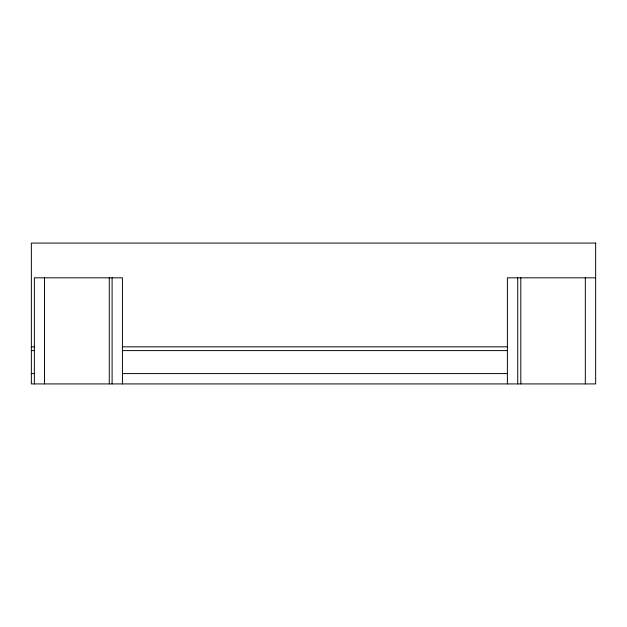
<?xml version="1.0" encoding="UTF-8"?>
<svg xmlns="http://www.w3.org/2000/svg" width="627" height="627" viewBox="0 0 627 627"><rect width="100%" height="100%" fill="white"/><g stroke="black" fill="none" stroke-linecap="round" stroke-linejoin="round"><path stroke-width="0.94" d="M595.65 277.824L507.392 277.824L507.392 383.92M31.35 346.833L34.36 346.833M122.43 346.833L507.392 346.833M31.35 350.595L34.36 350.595M122.43 350.595L507.392 350.595M31.35 373.59L34.36 373.59M122.43 373.59L507.392 373.59M585.32 277.824L585.32 383.92M520.81 277.824L520.81 383.92M517.722 277.824L517.722 383.92M122.43 383.92L122.43 277.824L34.36 277.824L34.36 383.92M112.1 277.824L112.1 383.92M109.278 277.824L109.278 383.92M44.493 277.824L44.493 383.92M595.65 243.08L31.35 243.08L31.35 383.92L595.65 383.92L595.65 243.08"/></g></svg>
